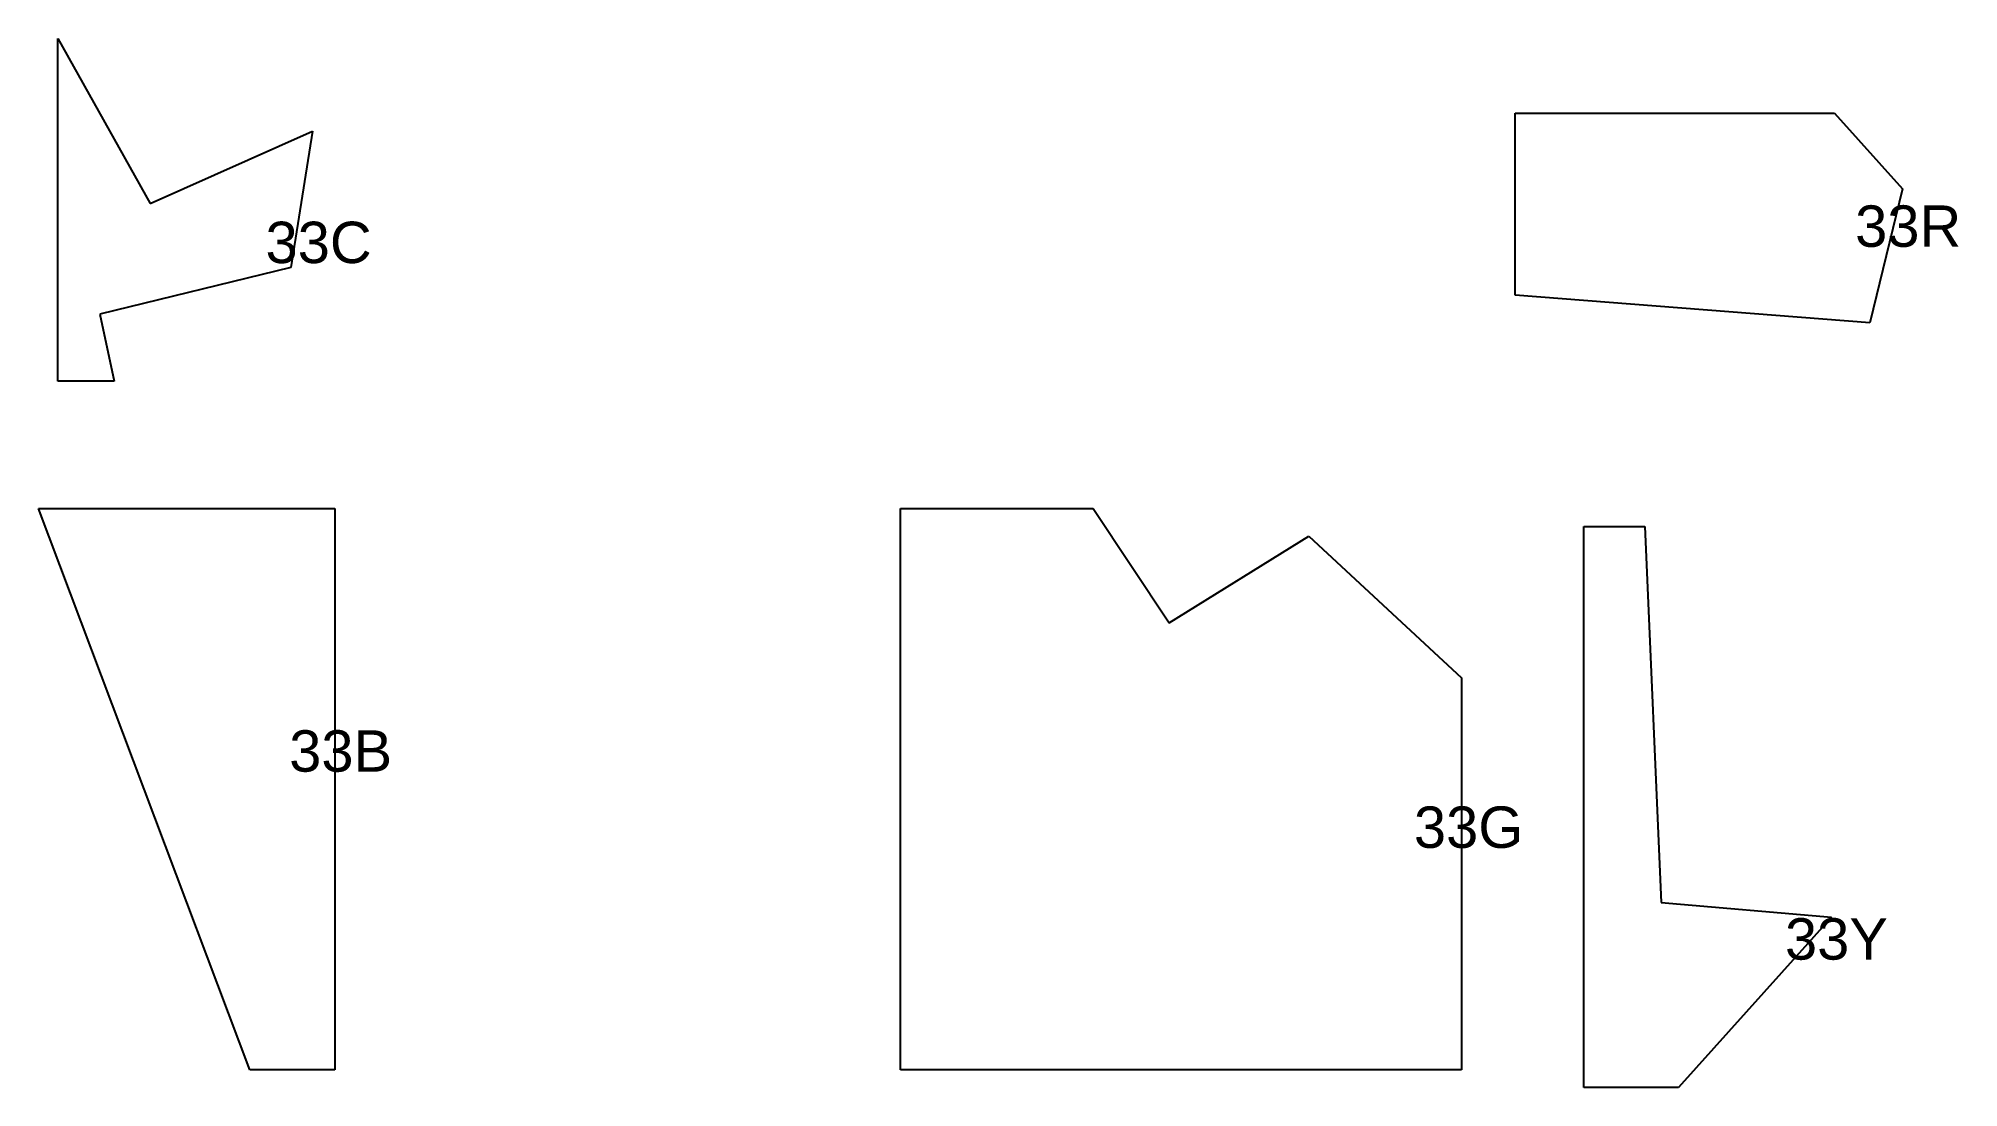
# Model space of a CAD drawing. Header units: millimetres. Extents: x 1.2 to 47.5, y 10.7 to 36.1.
import ezdxf

# ---------------------------------------------------------------- set-up
doc = ezdxf.new("R2010")
doc.units = ezdxf.units.MM
doc.header["$MEASUREMENT"] = 0
doc.layers.add('CUT', color=1, linetype='Continuous')
doc.layers.add('DISPLAY', color=163, linetype='Continuous')

msp = doc.modelspace()

# ---------------------------------------------------------------- linework, layer by layer
at = {"layer": 'CUT'}
for p, q in [((1.653, 27.779), (1.653, 36.053)), ((1.653, 36.053), (3.877, 32.068)), ((36.832, 34.247), (44.545, 34.247)), ((36.832, 29.851), (36.832, 34.247)), ((44.545, 34.247), (46.183, 32.422)), ((3.877, 32.068), (7.802, 33.811)), ((7.802, 33.811), (7.278, 30.518)), ((46.183, 32.422), (45.399, 29.181)), ((7.278, 30.518), (2.662, 29.392)), ((45.399, 29.181), (36.832, 29.851)), ((2.662, 29.392), (3.014, 27.779)), ((3.014, 27.779), (1.653, 27.779)), ((1.181, 24.697), (8.336, 24.697)), ((6.283, 11.147), (1.181, 24.697)), ((8.336, 24.697), (8.336, 11.147)), ((21.992, 24.697), (26.645, 24.697)), ((21.992, 11.147), (21.992, 24.697)), ((26.645, 24.697), (28.483, 21.938)), ((38.494, 10.716), (38.494, 24.266)), ((38.494, 24.266), (39.968, 24.266)), ((39.968, 24.266), (40.358, 15.183)), ((28.483, 21.938), (31.857, 24.032)), ((31.857, 24.032), (35.542, 20.612)), ((35.542, 20.612), (35.542, 11.147)), ((40.358, 15.183), (44.471, 14.833)), ((44.471, 14.833), (40.775, 10.716)), ((8.336, 11.147), (6.283, 11.147)), ((35.542, 11.147), (21.992, 11.147)), ((40.775, 10.716), (38.494, 10.716))]:
    msp.add_line(p, q, dxfattribs=at)

# ---------------------------------------------------------------- texts
at = {"layer": 'DISPLAY', "char_height": 1, "attachment_point": 7, "line_spacing_factor": 0.963855}
for s, insert, width in [('\\fHelvetica;33R', (45.043, 31.006), 3.53012), ('\\fHelvetica;33C', (6.665, 30.613), 3.5241), ('\\fHelvetica;33B', (7.236, 18.331), 3.45181), ('\\fHelvetica;33G', (34.39, 16.491), 3.55422), ('\\fHelvetica;33Y', (43.349, 13.792), 3.49398)]:
    msp.add_mtext(s, dxfattribs=dict(at, insert=insert, width=width))

doc.saveas('drawing.dxf')
